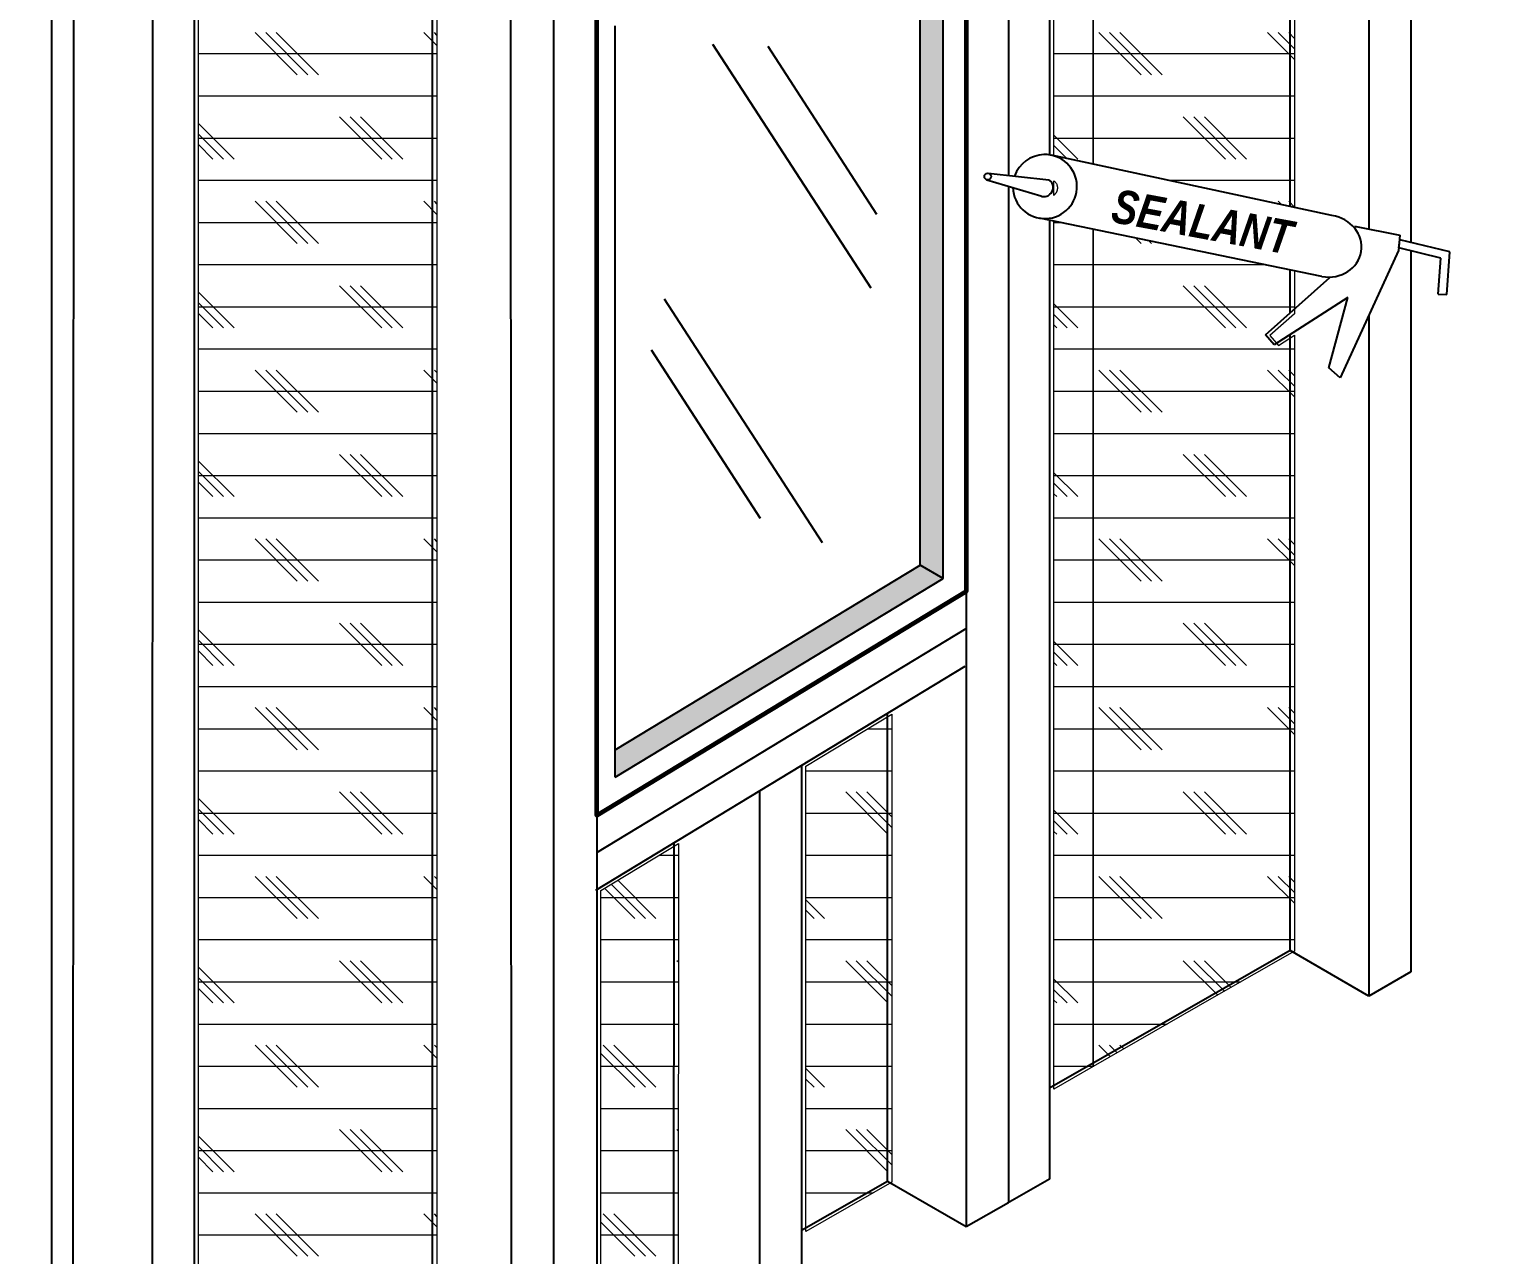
# Model space of a CAD drawing. Header units: inches. Extents: x -24 to 76, y -57 to 19.
# Drawn here: x 43.544 to 47.86, y 7.841 to 11.473 of the extents above; entities that cross this region are included whole.
import ezdxf

# ---------------------------------------------------------------- set-up
doc = ezdxf.new("R2010")
doc.units = ezdxf.units.IN
doc.header["$MEASUREMENT"] = 0
for name, color, linetype, lineweight in [('.ATI-HATCH', 7, 'Continuous', 0), ('G-ANNO-TTLB', 7, 'Continuous', 0), ('T', 7, 'Continuous', 0), ('TYVEK', 7, 'Continuous', 0), ('X-REF - TRACED', 7, 'Continuous', 0)]:
    doc.layers.add(name, color=color, linetype=linetype, lineweight=lineweight)

# ---------------------------------------------------------------- blocks, each defined once
blk = doc.blocks.new('Block_501')
at = {"layer": '.ATI-HATCH'}
for points, knots in [([(46.6969, 11.0733), (46.6969, 11.0733), (47.293, 10.9454), (47.293, 10.9454), (47.293, 10.9454), (47.2954, 14.5273), (47.2954, 14.5273), (47.2954, 14.5273), (46.699, 14.1852), (46.699, 14.1852), (46.699, 14.1852), (46.6969, 11.0733), (46.6969, 11.0733)], [0, 0, 0, 0, 1, 1, 1, 2, 2, 2, 3, 3, 3, 4, 4, 4, 4]), ([(44.7522, 13.0687), (44.7522, 13.0687), (43.8148, 12.5311), (43.8148, 12.5311), (43.8148, 12.5311), (44.0481, 12.3961), (44.0481, 12.3961), (44.0481, 12.3961), (44.0455, 12.3946), (44.0455, 12.3946), (44.0455, 12.3946), (44.0455, 6.8787), (44.0455, 6.8787), (44.0455, 6.8787), (44.642, 7.2208), (44.642, 7.2208), (44.642, 7.2208), (44.7522, 7.284), (44.7522, 7.284), (44.7522, 7.284), (44.7522, 13.0687), (44.7522, 13.0687)], [0, 0, 0, 0, 1, 1, 1, 2, 2, 2, 3, 3, 3, 4, 4, 4, 5, 5, 5, 6, 6, 6, 7, 7, 7, 7]), ([(47.2929, 10.5661), (47.2929, 10.5661), (47.2457, 10.5358), (47.2457, 10.5358), (47.2457, 10.5358), (47.2203, 10.565), (47.2203, 10.565), (47.2203, 10.565), (47.2929, 10.6294), (47.2929, 10.6294), (47.2929, 10.6294), (47.2929, 10.7572), (47.2929, 10.7572), (47.2929, 10.7572), (46.6967, 10.8804), (46.6967, 10.8804), (46.6967, 10.8804), (46.6964, 10.3873), (46.6964, 10.3873), (46.6964, 10.3873), (46.6964, 8.399), (46.6964, 8.399), (46.6964, 8.399), (47.0547, 8.6045), (47.0547, 8.6045), (47.0547, 8.6045), (47.2929, 8.7411), (47.2929, 8.7411), (47.2929, 8.7411), (47.2929, 10.5661), (47.2929, 10.5661)], [0, 0, 0, 0, 1, 1, 1, 2, 2, 2, 3, 3, 3, 4, 4, 4, 5, 5, 5, 6, 6, 6, 7, 7, 7, 8, 8, 8, 9, 9, 9, 10, 10, 10, 10]), ([(45.8455, 9.289), (45.8455, 9.289), (45.8455, 7.911), (45.8455, 7.911), (45.8455, 7.911), (46.0999, 8.0569), (46.0999, 8.0569), (46.0999, 8.0569), (46.0999, 9.4432), (46.0999, 9.4432), (46.0999, 9.4432), (45.8455, 9.289), (45.8455, 9.289)], [0, 0, 0, 0, 1, 1, 1, 2, 2, 2, 3, 3, 3, 4, 4, 4, 4]), ([(45.4671, 7.694), (45.4671, 7.694), (45.4677, 9.06), (45.4677, 9.06), (45.4677, 9.06), (45.2384, 8.9211), (45.2384, 8.9211), (45.2384, 8.9211), (45.2384, 7.5628), (45.2384, 7.5628), (45.2384, 7.5628), (45.4671, 7.694), (45.4671, 7.694)], [0, 0, 0, 0, 1, 1, 1, 2, 2, 2, 3, 3, 3, 4, 4, 4, 4])]:
    blk.add_open_spline(points, degree=3, knots=knots, dxfattribs=at)
at = {"layer": '.ATI-HATCH', "color": 243, "lineweight": 0, "true_color": 0xcc667f}
for points in [[(44.3386, 11.3377), (44.3386, 11.3377), (44.2136, 11.4627), (44.2136, 11.4627)], [(44.3699, 11.3377), (44.3699, 11.3377), (44.2449, 11.4627), (44.2449, 11.4627)], [(44.4011, 11.3377), (44.4011, 11.3377), (44.2761, 11.4627), (44.2761, 11.4627)], [(44.7522, 11.4241), (44.7522, 11.4241), (44.7136, 11.4627), (44.7136, 11.4627)], [(44.7522, 11.4553), (44.7522, 11.4553), (44.7449, 11.4627), (44.7449, 11.4627)], [(46.8386, 11.3377), (46.8386, 11.3377), (46.7136, 11.4627), (46.7136, 11.4627)], [(46.8699, 11.3377), (46.8699, 11.3377), (46.7449, 11.4627), (46.7449, 11.4627)], [(46.9011, 11.3377), (46.9011, 11.3377), (46.7761, 11.4627), (46.7761, 11.4627)], [(47.2933, 11.383), (47.2933, 11.383), (47.2136, 11.4627), (47.2136, 11.4627)], [(47.2933, 11.4142), (47.2933, 11.4142), (47.2449, 11.4627), (47.2449, 11.4627)], [(47.2933, 11.4455), (47.2933, 11.4455), (47.2761, 11.4627), (47.2761, 11.4627)], [(44.0455, 11.4002), (44.0455, 11.4002), (44.7522, 11.4002), (44.7522, 11.4002)], [(46.6971, 11.4002), (46.6971, 11.4002), (47.2933, 11.4002), (47.2933, 11.4002)], [(44.0455, 11.2752), (44.0455, 11.2752), (44.7522, 11.2752), (44.7522, 11.2752)], [(46.697, 11.2752), (46.697, 11.2752), (47.2932, 11.2752), (47.2932, 11.2752)], [(44.1511, 11.0877), (44.1511, 11.0877), (44.0455, 11.1933), (44.0455, 11.1933)], [(44.5886, 11.0877), (44.5886, 11.0877), (44.4636, 11.2127), (44.4636, 11.2127)], [(44.6199, 11.0877), (44.6199, 11.0877), (44.4949, 11.2127), (44.4949, 11.2127)], [(44.6511, 11.0877), (44.6511, 11.0877), (44.5261, 11.2127), (44.5261, 11.2127)], [(47.0886, 11.0877), (47.0886, 11.0877), (46.9636, 11.2127), (46.9636, 11.2127)], [(47.1199, 11.0877), (47.1199, 11.0877), (46.9949, 11.2127), (46.9949, 11.2127)], [(47.1511, 11.0877), (47.1511, 11.0877), (47.0261, 11.2127), (47.0261, 11.2127)], [(44.1199, 11.0877), (44.1199, 11.0877), (44.0455, 11.1621), (44.0455, 11.1621)], [(44.0455, 11.1502), (44.0455, 11.1502), (44.7522, 11.1502), (44.7522, 11.1502)], [(46.6969, 11.1502), (46.6969, 11.1502), (47.2931, 11.1502), (47.2931, 11.1502)], [(44.0886, 11.0877), (44.0886, 11.0877), (44.0455, 11.1308), (44.0455, 11.1308)], [(44.0455, 11.0252), (44.0455, 11.0252), (44.7522, 11.0252), (44.7522, 11.0252)], [(46.9212, 11.0252), (46.9212, 11.0252), (47.2931, 11.0252), (47.2931, 11.0252)], [(44.3386, 10.8377), (44.3386, 10.8377), (44.2136, 10.9627), (44.2136, 10.9627)], [(44.3699, 10.8377), (44.3699, 10.8377), (44.2449, 10.9627), (44.2449, 10.9627)], [(44.4011, 10.8377), (44.4011, 10.8377), (44.2761, 10.9627), (44.2761, 10.9627)], [(44.7522, 10.9241), (44.7522, 10.9241), (44.7136, 10.9627), (44.7136, 10.9627)], [(44.7522, 10.9553), (44.7522, 10.9553), (44.7449, 10.9627), (44.7449, 10.9627)], [(47.2139, 10.9624), (47.2139, 10.9624), (47.2136, 10.9627), (47.2136, 10.9627)], [(47.2537, 10.9539), (47.2537, 10.9539), (47.2449, 10.9627), (47.2449, 10.9627)], [(47.293, 10.9458), (47.293, 10.9458), (47.2761, 10.9627), (47.2761, 10.9627)], [(44.0455, 10.9002), (44.0455, 10.9002), (44.7522, 10.9002), (44.7522, 10.9002)], [(46.8386, 10.8377), (46.8386, 10.8377), (46.8217, 10.8546), (46.8217, 10.8546)], [(46.8699, 10.8377), (46.8699, 10.8377), (46.8611, 10.8465), (46.8611, 10.8465)], [(46.9011, 10.8377), (46.9011, 10.8377), (46.9005, 10.8383), (46.9005, 10.8383)], [(44.0455, 10.7752), (44.0455, 10.7752), (44.7522, 10.7752), (44.7522, 10.7752)], [(46.6967, 10.7752), (46.6967, 10.7752), (47.2058, 10.7752), (47.2058, 10.7752)], [(44.5886, 10.5877), (44.5886, 10.5877), (44.4636, 10.7127), (44.4636, 10.7127)], [(44.6199, 10.5877), (44.6199, 10.5877), (44.4949, 10.7127), (44.4949, 10.7127)], [(44.6511, 10.5877), (44.6511, 10.5877), (44.5261, 10.7127), (44.5261, 10.7127)], [(47.0886, 10.5877), (47.0886, 10.5877), (46.9636, 10.7127), (46.9636, 10.7127)], [(47.1199, 10.5877), (47.1199, 10.5877), (46.9949, 10.7127), (46.9949, 10.7127)], [(47.1511, 10.5877), (47.1511, 10.5877), (47.0261, 10.7127), (47.0261, 10.7127)], [(44.1511, 10.5877), (44.1511, 10.5877), (44.0455, 10.6933), (44.0455, 10.6933)], [(44.1199, 10.5877), (44.1199, 10.5877), (44.0455, 10.6621), (44.0455, 10.6621)], [(44.0455, 10.6502), (44.0455, 10.6502), (44.7522, 10.6502), (44.7522, 10.6502)], [(44.0886, 10.5877), (44.0886, 10.5877), (44.0455, 10.6308), (44.0455, 10.6308)], [(46.6966, 10.6502), (46.6966, 10.6502), (47.2929, 10.6502), (47.2929, 10.6502)], [(44.0455, 10.5252), (44.0455, 10.5252), (44.7522, 10.5252), (44.7522, 10.5252)], [(46.6965, 10.5252), (46.6965, 10.5252), (47.2929, 10.5252), (47.2929, 10.5252)], [(44.3386, 10.3377), (44.3386, 10.3377), (44.2136, 10.4627), (44.2136, 10.4627)], [(44.3699, 10.3377), (44.3699, 10.3377), (44.2449, 10.4627), (44.2449, 10.4627)], [(44.4011, 10.3377), (44.4011, 10.3377), (44.2761, 10.4627), (44.2761, 10.4627)], [(44.7522, 10.4241), (44.7522, 10.4241), (44.7136, 10.4627), (44.7136, 10.4627)], [(44.7522, 10.4553), (44.7522, 10.4553), (44.7449, 10.4627), (44.7449, 10.4627)], [(46.8386, 10.3377), (46.8386, 10.3377), (46.7136, 10.4627), (46.7136, 10.4627)], [(46.8699, 10.3377), (46.8699, 10.3377), (46.7449, 10.4627), (46.7449, 10.4627)], [(46.9011, 10.3377), (46.9011, 10.3377), (46.7761, 10.4627), (46.7761, 10.4627)], [(47.2929, 10.3835), (47.2929, 10.3835), (47.2136, 10.4627), (47.2136, 10.4627)], [(47.2929, 10.4147), (47.2929, 10.4147), (47.2449, 10.4627), (47.2449, 10.4627)], [(47.2929, 10.446), (47.2929, 10.446), (47.2761, 10.4627), (47.2761, 10.4627)], [(44.0455, 10.4002), (44.0455, 10.4002), (44.7522, 10.4002), (44.7522, 10.4002)], [(46.6964, 10.4002), (46.6964, 10.4002), (47.2929, 10.4002), (47.2929, 10.4002)], [(44.0455, 10.2752), (44.0455, 10.2752), (44.7522, 10.2752), (44.7522, 10.2752)], [(46.6964, 10.2752), (46.6964, 10.2752), (47.2929, 10.2752), (47.2929, 10.2752)], [(44.1511, 10.0877), (44.1511, 10.0877), (44.0455, 10.1933), (44.0455, 10.1933)], [(44.5886, 10.0877), (44.5886, 10.0877), (44.4636, 10.2127), (44.4636, 10.2127)], [(44.6199, 10.0877), (44.6199, 10.0877), (44.4949, 10.2127), (44.4949, 10.2127)], [(44.6511, 10.0877), (44.6511, 10.0877), (44.5261, 10.2127), (44.5261, 10.2127)], [(47.0886, 10.0877), (47.0886, 10.0877), (46.9636, 10.2127), (46.9636, 10.2127)], [(47.1199, 10.0877), (47.1199, 10.0877), (46.9949, 10.2127), (46.9949, 10.2127)], [(47.1511, 10.0877), (47.1511, 10.0877), (47.0261, 10.2127), (47.0261, 10.2127)], [(44.1199, 10.0877), (44.1199, 10.0877), (44.0455, 10.1621), (44.0455, 10.1621)], [(44.0455, 10.1502), (44.0455, 10.1502), (44.7522, 10.1502), (44.7522, 10.1502)], [(46.6964, 10.1502), (46.6964, 10.1502), (47.2929, 10.1502), (47.2929, 10.1502)], [(44.0886, 10.0877), (44.0886, 10.0877), (44.0455, 10.1308), (44.0455, 10.1308)], [(44.0455, 10.0252), (44.0455, 10.0252), (44.7522, 10.0252), (44.7522, 10.0252)], [(46.6964, 10.0252), (46.6964, 10.0252), (47.2929, 10.0252), (47.2929, 10.0252)], [(44.3386, 9.8377), (44.3386, 9.8377), (44.2136, 9.9627), (44.2136, 9.9627)], [(44.3699, 9.8377), (44.3699, 9.8377), (44.2449, 9.9627), (44.2449, 9.9627)], [(44.4011, 9.8377), (44.4011, 9.8377), (44.2761, 9.9627), (44.2761, 9.9627)], [(44.7522, 9.9241), (44.7522, 9.9241), (44.7136, 9.9627), (44.7136, 9.9627)], [(44.7522, 9.9553), (44.7522, 9.9553), (44.7449, 9.9627), (44.7449, 9.9627)], [(46.8386, 9.8377), (46.8386, 9.8377), (46.7136, 9.9627), (46.7136, 9.9627)], [(46.8699, 9.8377), (46.8699, 9.8377), (46.7449, 9.9627), (46.7449, 9.9627)], [(46.9011, 9.8377), (46.9011, 9.8377), (46.7761, 9.9627), (46.7761, 9.9627)], [(47.2929, 9.8835), (47.2929, 9.8835), (47.2136, 9.9627), (47.2136, 9.9627)], [(47.2929, 9.9147), (47.2929, 9.9147), (47.2449, 9.9627), (47.2449, 9.9627)], [(47.2929, 9.946), (47.2929, 9.946), (47.2761, 9.9627), (47.2761, 9.9627)], [(44.0455, 9.9002), (44.0455, 9.9002), (44.7522, 9.9002), (44.7522, 9.9002)], [(46.6964, 9.9002), (46.6964, 9.9002), (47.2929, 9.9002), (47.2929, 9.9002)], [(44.0455, 9.7752), (44.0455, 9.7752), (44.7522, 9.7752), (44.7522, 9.7752)], [(46.6964, 9.7752), (46.6964, 9.7752), (47.2929, 9.7752), (47.2929, 9.7752)], [(44.5886, 9.5877), (44.5886, 9.5877), (44.4636, 9.7127), (44.4636, 9.7127)], [(44.6199, 9.5877), (44.6199, 9.5877), (44.4949, 9.7127), (44.4949, 9.7127)], [(44.6511, 9.5877), (44.6511, 9.5877), (44.5261, 9.7127), (44.5261, 9.7127)], [(47.0886, 9.5877), (47.0886, 9.5877), (46.9636, 9.7127), (46.9636, 9.7127)], [(47.1199, 9.5877), (47.1199, 9.5877), (46.9949, 9.7127), (46.9949, 9.7127)], [(47.1511, 9.5877), (47.1511, 9.5877), (47.0261, 9.7127), (47.0261, 9.7127)], [(44.1511, 9.5877), (44.1511, 9.5877), (44.0455, 9.6933), (44.0455, 9.6933)], [(44.1199, 9.5877), (44.1199, 9.5877), (44.0455, 9.6621), (44.0455, 9.6621)], [(44.0455, 9.6502), (44.0455, 9.6502), (44.7522, 9.6502), (44.7522, 9.6502)], [(44.0886, 9.5877), (44.0886, 9.5877), (44.0455, 9.6308), (44.0455, 9.6308)], [(46.6964, 9.6502), (46.6964, 9.6502), (47.2929, 9.6502), (47.2929, 9.6502)], [(44.0455, 9.5252), (44.0455, 9.5252), (44.7522, 9.5252), (44.7522, 9.5252)], [(46.6964, 9.5252), (46.6964, 9.5252), (47.2929, 9.5252), (47.2929, 9.5252)], [(44.3386, 9.3377), (44.3386, 9.3377), (44.2136, 9.4627), (44.2136, 9.4627)], [(44.3699, 9.3377), (44.3699, 9.3377), (44.2449, 9.4627), (44.2449, 9.4627)], [(44.4011, 9.3377), (44.4011, 9.3377), (44.2761, 9.4627), (44.2761, 9.4627)], [(44.7522, 9.4241), (44.7522, 9.4241), (44.7136, 9.4627), (44.7136, 9.4627)], [(44.7522, 9.4553), (44.7522, 9.4553), (44.7449, 9.4627), (44.7449, 9.4627)], [(46.8386, 9.3377), (46.8386, 9.3377), (46.7136, 9.4627), (46.7136, 9.4627)], [(46.8699, 9.3377), (46.8699, 9.3377), (46.7449, 9.4627), (46.7449, 9.4627)], [(46.9011, 9.3377), (46.9011, 9.3377), (46.7761, 9.4627), (46.7761, 9.4627)], [(47.2929, 9.3835), (47.2929, 9.3835), (47.2136, 9.4627), (47.2136, 9.4627)], [(47.2929, 9.4147), (47.2929, 9.4147), (47.2449, 9.4627), (47.2449, 9.4627)], [(47.2929, 9.446), (47.2929, 9.446), (47.2761, 9.4627), (47.2761, 9.4627)], [(44.0455, 9.4002), (44.0455, 9.4002), (44.7522, 9.4002), (44.7522, 9.4002)], [(46.029, 9.4002), (46.029, 9.4002), (46.0999, 9.4002), (46.0999, 9.4002)], [(46.6964, 9.4002), (46.6964, 9.4002), (47.2929, 9.4002), (47.2929, 9.4002)], [(44.0455, 9.2752), (44.0455, 9.2752), (44.7522, 9.2752), (44.7522, 9.2752)], [(45.8455, 9.2752), (45.8455, 9.2752), (46.0999, 9.2752), (46.0999, 9.2752)], [(46.6964, 9.2752), (46.6964, 9.2752), (47.2929, 9.2752), (47.2929, 9.2752)], [(44.5886, 9.0877), (44.5886, 9.0877), (44.4636, 9.2127), (44.4636, 9.2127)], [(44.6199, 9.0877), (44.6199, 9.0877), (44.4949, 9.2127), (44.4949, 9.2127)], [(44.6511, 9.0877), (44.6511, 9.0877), (44.5261, 9.2127), (44.5261, 9.2127)], [(46.0886, 9.0877), (46.0886, 9.0877), (45.9636, 9.2127), (45.9636, 9.2127)], [(46.0999, 9.1076), (46.0999, 9.1076), (45.9949, 9.2127), (45.9949, 9.2127)], [(46.0999, 9.1389), (46.0999, 9.1389), (46.0261, 9.2127), (46.0261, 9.2127)], [(47.0886, 9.0877), (47.0886, 9.0877), (46.9636, 9.2127), (46.9636, 9.2127)], [(47.1199, 9.0877), (47.1199, 9.0877), (46.9949, 9.2127), (46.9949, 9.2127)], [(47.1511, 9.0877), (47.1511, 9.0877), (47.0261, 9.2127), (47.0261, 9.2127)], [(44.1511, 9.0877), (44.1511, 9.0877), (44.0455, 9.1933), (44.0455, 9.1933)], [(44.1199, 9.0877), (44.1199, 9.0877), (44.0455, 9.1621), (44.0455, 9.1621)], [(44.0455, 9.1502), (44.0455, 9.1502), (44.7522, 9.1502), (44.7522, 9.1502)], [(44.0886, 9.0877), (44.0886, 9.0877), (44.0455, 9.1308), (44.0455, 9.1308)], [(45.8455, 9.1502), (45.8455, 9.1502), (46.0999, 9.1502), (46.0999, 9.1502)], [(46.6964, 9.1502), (46.6964, 9.1502), (47.2929, 9.1502), (47.2929, 9.1502)], [(44.0455, 9.0252), (44.0455, 9.0252), (44.7522, 9.0252), (44.7522, 9.0252)], [(45.4102, 9.0252), (45.4102, 9.0252), (45.4677, 9.0252), (45.4677, 9.0252)], [(45.8455, 9.0252), (45.8455, 9.0252), (46.0999, 9.0252), (46.0999, 9.0252)], [(46.6964, 9.0252), (46.6964, 9.0252), (47.2929, 9.0252), (47.2929, 9.0252)], [(44.3386, 8.8377), (44.3386, 8.8377), (44.2136, 8.9627), (44.2136, 8.9627)], [(44.3699, 8.8377), (44.3699, 8.8377), (44.2449, 8.9627), (44.2449, 8.9627)], [(44.4011, 8.8377), (44.4011, 8.8377), (44.2761, 8.9627), (44.2761, 8.9627)], [(44.7522, 8.9241), (44.7522, 8.9241), (44.7136, 8.9627), (44.7136, 8.9627)], [(44.7522, 8.9553), (44.7522, 8.9553), (44.7449, 8.9627), (44.7449, 8.9627)], [(45.3699, 8.8377), (45.3699, 8.8377), (45.2684, 8.9392), (45.2684, 8.9392)], [(45.4011, 8.8377), (45.4011, 8.8377), (45.2878, 8.951), (45.2878, 8.951)], [(46.8386, 8.8377), (46.8386, 8.8377), (46.7136, 8.9627), (46.7136, 8.9627)], [(46.8699, 8.8377), (46.8699, 8.8377), (46.7449, 8.9627), (46.7449, 8.9627)], [(46.9011, 8.8377), (46.9011, 8.8377), (46.7761, 8.9627), (46.7761, 8.9627)], [(47.2929, 8.8835), (47.2929, 8.8835), (47.2136, 8.9627), (47.2136, 8.9627)], [(47.2929, 8.9147), (47.2929, 8.9147), (47.2449, 8.9627), (47.2449, 8.9627)], [(47.2929, 8.946), (47.2929, 8.946), (47.2761, 8.9627), (47.2761, 8.9627)], [(44.0455, 8.9002), (44.0455, 8.9002), (44.7522, 8.9002), (44.7522, 8.9002)], [(45.2384, 8.9002), (45.2384, 8.9002), (45.4677, 8.9002), (45.4677, 8.9002)], [(45.3386, 8.8377), (45.3386, 8.8377), (45.2489, 8.9274), (45.2489, 8.9274)], [(45.8455, 8.9002), (45.8455, 8.9002), (46.0999, 8.9002), (46.0999, 8.9002)], [(45.9011, 8.8377), (45.9011, 8.8377), (45.8455, 8.8933), (45.8455, 8.8933)], [(46.6964, 8.9002), (46.6964, 8.9002), (47.2929, 8.9002), (47.2929, 8.9002)], [(45.8699, 8.8377), (45.8699, 8.8377), (45.8455, 8.8621), (45.8455, 8.8621)], [(44.0455, 8.7752), (44.0455, 8.7752), (44.7522, 8.7752), (44.7522, 8.7752)], [(45.2384, 8.7752), (45.2384, 8.7752), (45.4676, 8.7752), (45.4676, 8.7752)], [(45.8455, 8.7752), (45.8455, 8.7752), (46.0999, 8.7752), (46.0999, 8.7752)], [(46.6964, 8.7752), (46.6964, 8.7752), (47.2929, 8.7752), (47.2929, 8.7752)], [(44.1511, 8.5877), (44.1511, 8.5877), (44.0455, 8.6933), (44.0455, 8.6933)], [(44.5886, 8.5877), (44.5886, 8.5877), (44.4636, 8.7127), (44.4636, 8.7127)], [(44.6199, 8.5877), (44.6199, 8.5877), (44.4949, 8.7127), (44.4949, 8.7127)], [(44.6511, 8.5877), (44.6511, 8.5877), (44.5261, 8.7127), (44.5261, 8.7127)], [(45.4676, 8.7088), (45.4676, 8.7088), (45.4636, 8.7127), (45.4636, 8.7127)], [(46.0886, 8.5877), (46.0886, 8.5877), (45.9636, 8.7127), (45.9636, 8.7127)], [(46.0999, 8.6076), (46.0999, 8.6076), (45.9949, 8.7127), (45.9949, 8.7127)], [(46.0999, 8.6389), (46.0999, 8.6389), (46.0261, 8.7127), (46.0261, 8.7127)], [(47.0656, 8.6107), (47.0656, 8.6107), (46.9636, 8.7127), (46.9636, 8.7127)], [(47.0855, 8.6221), (47.0855, 8.6221), (46.9949, 8.7127), (46.9949, 8.7127)], [(47.1053, 8.6335), (47.1053, 8.6335), (47.0261, 8.7127), (47.0261, 8.7127)], [(44.1199, 8.5877), (44.1199, 8.5877), (44.0455, 8.6621), (44.0455, 8.6621)], [(44.0455, 8.6502), (44.0455, 8.6502), (44.7522, 8.6502), (44.7522, 8.6502)], [(45.2384, 8.6502), (45.2384, 8.6502), (45.4675, 8.6502), (45.4675, 8.6502)], [(45.8455, 8.6502), (45.8455, 8.6502), (46.0999, 8.6502), (46.0999, 8.6502)], [(46.6964, 8.6502), (46.6964, 8.6502), (47.1344, 8.6502), (47.1344, 8.6502)], [(44.0886, 8.5877), (44.0886, 8.5877), (44.0455, 8.6308), (44.0455, 8.6308)], [(44.0455, 8.5252), (44.0455, 8.5252), (44.7522, 8.5252), (44.7522, 8.5252)], [(45.2384, 8.5252), (45.2384, 8.5252), (45.4675, 8.5252), (45.4675, 8.5252)], [(45.8455, 8.5252), (45.8455, 8.5252), (46.0999, 8.5252), (46.0999, 8.5252)], [(46.6964, 8.5252), (46.6964, 8.5252), (46.9164, 8.5252), (46.9164, 8.5252)], [(44.3386, 8.3377), (44.3386, 8.3377), (44.2136, 8.4627), (44.2136, 8.4627)], [(44.3699, 8.3377), (44.3699, 8.3377), (44.2449, 8.4627), (44.2449, 8.4627)], [(44.4011, 8.3377), (44.4011, 8.3377), (44.2761, 8.4627), (44.2761, 8.4627)], [(44.7522, 8.4241), (44.7522, 8.4241), (44.7136, 8.4627), (44.7136, 8.4627)], [(44.7522, 8.4553), (44.7522, 8.4553), (44.7449, 8.4627), (44.7449, 8.4627)], [(45.3699, 8.3377), (45.3699, 8.3377), (45.2449, 8.4627), (45.2449, 8.4627)], [(45.4011, 8.3377), (45.4011, 8.3377), (45.2761, 8.4627), (45.2761, 8.4627)], [(46.7478, 8.4285), (46.7478, 8.4285), (46.7136, 8.4627), (46.7136, 8.4627)], [(46.7677, 8.4399), (46.7677, 8.4399), (46.7449, 8.4627), (46.7449, 8.4627)], [(46.7876, 8.4513), (46.7876, 8.4513), (46.7761, 8.4627), (46.7761, 8.4627)], [(45.3386, 8.3377), (45.3386, 8.3377), (45.2384, 8.4379), (45.2384, 8.4379)], [(44.0455, 8.4002), (44.0455, 8.4002), (44.7522, 8.4002), (44.7522, 8.4002)], [(45.2384, 8.4002), (45.2384, 8.4002), (45.4674, 8.4002), (45.4674, 8.4002)], [(45.8455, 8.4002), (45.8455, 8.4002), (46.0999, 8.4002), (46.0999, 8.4002)], [(45.9011, 8.3377), (45.9011, 8.3377), (45.8455, 8.3933), (45.8455, 8.3933)], [(46.6964, 8.4002), (46.6964, 8.4002), (46.6985, 8.4002), (46.6985, 8.4002)], [(45.8699, 8.3377), (45.8699, 8.3377), (45.8455, 8.3621), (45.8455, 8.3621)], [(44.0455, 8.2752), (44.0455, 8.2752), (44.7522, 8.2752), (44.7522, 8.2752)], [(45.2384, 8.2752), (45.2384, 8.2752), (45.4674, 8.2752), (45.4674, 8.2752)], [(45.8455, 8.2752), (45.8455, 8.2752), (46.0999, 8.2752), (46.0999, 8.2752)], [(44.5886, 8.0877), (44.5886, 8.0877), (44.4636, 8.2127), (44.4636, 8.2127)], [(44.6199, 8.0877), (44.6199, 8.0877), (44.4949, 8.2127), (44.4949, 8.2127)], [(44.6511, 8.0877), (44.6511, 8.0877), (44.5261, 8.2127), (44.5261, 8.2127)], [(45.4673, 8.209), (45.4673, 8.209), (45.4636, 8.2127), (45.4636, 8.2127)], [(46.0886, 8.0877), (46.0886, 8.0877), (45.9636, 8.2127), (45.9636, 8.2127)], [(46.0999, 8.1076), (46.0999, 8.1076), (45.9949, 8.2127), (45.9949, 8.2127)], [(46.0999, 8.1389), (46.0999, 8.1389), (46.0261, 8.2127), (46.0261, 8.2127)], [(44.1511, 8.0877), (44.1511, 8.0877), (44.0455, 8.1933), (44.0455, 8.1933)], [(44.1199, 8.0877), (44.1199, 8.0877), (44.0455, 8.1621), (44.0455, 8.1621)], [(44.0455, 8.1502), (44.0455, 8.1502), (44.7522, 8.1502), (44.7522, 8.1502)], [(44.0886, 8.0877), (44.0886, 8.0877), (44.0455, 8.1308), (44.0455, 8.1308)], [(45.2384, 8.1502), (45.2384, 8.1502), (45.4673, 8.1502), (45.4673, 8.1502)], [(45.8455, 8.1502), (45.8455, 8.1502), (46.0999, 8.1502), (46.0999, 8.1502)], [(44.0455, 8.0252), (44.0455, 8.0252), (44.7522, 8.0252), (44.7522, 8.0252)], [(45.2384, 8.0252), (45.2384, 8.0252), (45.4673, 8.0252), (45.4673, 8.0252)], [(45.8455, 8.0252), (45.8455, 8.0252), (46.0446, 8.0252), (46.0446, 8.0252)], [(44.3386, 7.8377), (44.3386, 7.8377), (44.2136, 7.9627), (44.2136, 7.9627)], [(44.3699, 7.8377), (44.3699, 7.8377), (44.2449, 7.9627), (44.2449, 7.9627)], [(44.4011, 7.8377), (44.4011, 7.8377), (44.2761, 7.9627), (44.2761, 7.9627)], [(44.7522, 7.9241), (44.7522, 7.9241), (44.7136, 7.9627), (44.7136, 7.9627)], [(44.7522, 7.9553), (44.7522, 7.9553), (44.7449, 7.9627), (44.7449, 7.9627)], [(45.3699, 7.8377), (45.3699, 7.8377), (45.2449, 7.9627), (45.2449, 7.9627)], [(45.4011, 7.8377), (45.4011, 7.8377), (45.2761, 7.9627), (45.2761, 7.9627)], [(44.0455, 7.9002), (44.0455, 7.9002), (44.7522, 7.9002), (44.7522, 7.9002)], [(45.3386, 7.8377), (45.3386, 7.8377), (45.2384, 7.9379), (45.2384, 7.9379)], [(45.2384, 7.9002), (45.2384, 7.9002), (45.4672, 7.9002), (45.4672, 7.9002)]]:
    blk.add_open_spline(points, degree=3, dxfattribs=at)
blk = doc.blocks.new('Block_502')
at = {"layer": '.ATI-HATCH'}
for points, knots in [([(46.5864, 11.097), (46.5864, 11.097), (46.6969, 11.0733), (46.6969, 11.0733), (46.6969, 11.0733), (46.699, 14.1852), (46.699, 14.1852), (46.699, 14.1852), (46.35, 13.9851), (46.35, 13.9851), (46.35, 13.9851), (46.5804, 13.8488), (46.5804, 13.8488), (46.5804, 13.8488), (46.5806, 13.849), (46.5806, 13.849), (46.5806, 13.849), (46.5799, 11.0982), (46.5799, 11.0982), (46.5821, 11.0978), (46.5843, 11.0975), (46.5864, 11.097)], [0, 0, 0, 0, 1, 1, 1, 2, 2, 2, 3, 3, 3, 4, 4, 4, 5, 5, 5, 6, 6, 6, 7, 7, 7, 7]), ([(46.58, 10.9803), (46.58, 10.9803), (46.5814, 10.9815), (46.5814, 10.9815), (46.5814, 10.9815), (46.5822, 10.9823), (46.5822, 10.9823), (46.5822, 10.9823), (46.5829, 10.983), (46.5829, 10.983), (46.5829, 10.983), (46.5836, 10.9838), (46.5836, 10.9838), (46.5836, 10.9838), (46.5843, 10.9847), (46.5843, 10.9847), (46.5843, 10.9847), (46.585, 10.9855), (46.585, 10.9855), (46.585, 10.9855), (46.5856, 10.9864), (46.5856, 10.9864), (46.5856, 10.9864), (46.5862, 10.9873), (46.5862, 10.9873), (46.5862, 10.9873), (46.5868, 10.9883), (46.5868, 10.9883), (46.5868, 10.9883), (46.5873, 10.9892), (46.5873, 10.9892), (46.5873, 10.9892), (46.5878, 10.9902), (46.5878, 10.9902), (46.5878, 10.9902), (46.5883, 10.9912), (46.5883, 10.9912), (46.5883, 10.9912), (46.5887, 10.9922), (46.5887, 10.9922), (46.5887, 10.9922), (46.5891, 10.9932), (46.5891, 10.9932), (46.5891, 10.9932), (46.5894, 10.9942), (46.5894, 10.9942), (46.5894, 10.9942), (46.5897, 10.9952), (46.5897, 10.9952), (46.5897, 10.9952), (46.59, 10.9963), (46.59, 10.9963), (46.59, 10.9963), (46.5902, 10.9973), (46.5902, 10.9973), (46.5902, 10.9973), (46.5904, 10.9984), (46.5904, 10.9984), (46.5904, 10.9984), (46.5906, 10.9995), (46.5906, 10.9995), (46.5906, 10.9995), (46.5907, 11.0005), (46.5907, 11.0005), (46.5907, 11.0005), (46.5908, 11.0016), (46.5908, 11.0016), (46.5908, 11.0016), (46.5908, 11.0027), (46.5908, 11.0027), (46.5908, 11.0027), (46.5908, 11.0037), (46.5908, 11.0037), (46.5908, 11.0037), (46.5907, 11.0048), (46.5907, 11.0048), (46.5907, 11.0048), (46.5906, 11.0058), (46.5906, 11.0058), (46.5906, 11.0058), (46.5905, 11.0069), (46.5905, 11.0069), (46.5905, 11.0069), (46.5903, 11.0079), (46.5903, 11.0079), (46.5903, 11.0079), (46.5901, 11.0089), (46.5901, 11.0089), (46.5901, 11.0089), (46.5898, 11.0099), (46.5898, 11.0099), (46.5898, 11.0099), (46.5895, 11.0109), (46.5895, 11.0109), (46.5895, 11.0109), (46.5892, 11.0119), (46.5892, 11.0119), (46.5892, 11.0119), (46.5887, 11.0133), (46.5887, 11.0133), (46.5887, 11.0133), (46.5878, 11.0152), (46.5878, 11.0152), (46.5878, 11.0152), (46.5867, 11.0169), (46.5867, 11.0169), (46.5867, 11.0169), (46.5855, 11.0185), (46.5855, 11.0185), (46.5855, 11.0185), (46.5842, 11.02), (46.5842, 11.02), (46.5842, 11.02), (46.5828, 11.0214), (46.5828, 11.0214), (46.5828, 11.0214), (46.5813, 11.0226), (46.5813, 11.0226), (46.5813, 11.0226), (46.58, 11.0235), (46.58, 11.0235), (46.58, 11.0235), (46.58, 10.9803), (46.58, 10.9803)], [0, 0, 0, 0, 1, 1, 1, 2, 2, 2, 3, 3, 3, 4, 4, 4, 5, 5, 5, 6, 6, 6, 7, 7, 7, 8, 8, 8, 9, 9, 9, 10, 10, 10, 11, 11, 11, 12, 12, 12, 13, 13, 13, 14, 14, 14, 15, 15, 15, 16, 16, 16, 17, 17, 17, 18, 18, 18, 19, 19, 19, 20, 20, 20, 21, 21, 21, 22, 22, 22, 23, 23, 23, 24, 24, 24, 25, 25, 25, 26, 26, 26, 27, 27, 27, 28, 28, 28, 29, 29, 29, 30, 30, 30, 31, 31, 31, 32, 32, 32, 33, 33, 33, 34, 34, 34, 35, 35, 35, 36, 36, 36, 37, 37, 37, 38, 38, 38, 39, 39, 39, 40, 40, 40, 41, 41, 41, 41]), ([(46.6967, 10.8804), (46.6967, 10.8804), (46.58, 10.9046), (46.58, 10.9046), (46.58, 10.9046), (46.5806, 8.3326), (46.5806, 8.3326), (46.5806, 8.3326), (46.6964, 8.399), (46.6964, 8.399), (46.6964, 8.399), (46.6964, 10.3873), (46.6964, 10.3873), (46.6964, 10.3873), (46.6967, 10.8804), (46.6967, 10.8804)], [0, 0, 0, 0, 1, 1, 1, 2, 2, 2, 3, 3, 3, 4, 4, 4, 5, 5, 5, 5])]:
    blk.add_open_spline(points, degree=3, knots=knots, dxfattribs=at)
at = {"layer": '.ATI-HATCH', "color": 243, "lineweight": 0, "true_color": 0xcc667f}
for points in [[(46.6199, 14.0877), (46.6199, 14.0877), (46.5867, 14.1208), (46.5867, 14.1208)], [(46.6511, 14.0877), (46.6511, 14.0877), (46.6066, 14.1322), (46.6066, 14.1322)], [(46.6379, 14.1502), (46.6379, 14.1502), (46.699, 14.1502), (46.699, 14.1502)], [(46.5886, 14.0877), (46.5886, 14.0877), (46.5669, 14.1095), (46.5669, 14.1095)], [(46.4199, 14.0252), (46.4199, 14.0252), (46.6989, 14.0252), (46.6989, 14.0252)], [(46.4935, 13.9002), (46.4935, 13.9002), (46.6988, 13.9002), (46.6988, 13.9002)], [(46.5806, 13.7752), (46.5806, 13.7752), (46.6987, 13.7752), (46.6987, 13.7752)], [(46.6511, 13.5877), (46.6511, 13.5877), (46.5806, 13.6582), (46.5806, 13.6582)], [(46.5806, 13.6502), (46.5806, 13.6502), (46.6986, 13.6502), (46.6986, 13.6502)], [(46.6199, 13.5877), (46.6199, 13.5877), (46.5806, 13.627), (46.5806, 13.627)], [(46.5886, 13.5877), (46.5886, 13.5877), (46.5806, 13.5958), (46.5806, 13.5958)], [(46.5806, 13.5252), (46.5806, 13.5252), (46.6985, 13.5252), (46.6985, 13.5252)], [(46.5805, 13.4002), (46.5805, 13.4002), (46.6984, 13.4002), (46.6984, 13.4002)], [(46.5805, 13.2752), (46.5805, 13.2752), (46.6984, 13.2752), (46.6984, 13.2752)], [(46.6511, 13.0877), (46.6511, 13.0877), (46.5805, 13.1584), (46.5805, 13.1584)], [(46.5805, 13.1502), (46.5805, 13.1502), (46.6983, 13.1502), (46.6983, 13.1502)], [(46.6199, 13.0877), (46.6199, 13.0877), (46.5805, 13.1271), (46.5805, 13.1271)], [(46.5886, 13.0877), (46.5886, 13.0877), (46.5804, 13.0959), (46.5804, 13.0959)], [(46.5804, 13.0252), (46.5804, 13.0252), (46.6982, 13.0252), (46.6982, 13.0252)], [(46.5804, 12.9002), (46.5804, 12.9002), (46.6981, 12.9002), (46.6981, 12.9002)], [(46.5804, 12.7752), (46.5804, 12.7752), (46.698, 12.7752), (46.698, 12.7752)], [(46.6511, 12.5877), (46.6511, 12.5877), (46.5803, 12.6585), (46.5803, 12.6585)], [(46.5803, 12.6502), (46.5803, 12.6502), (46.6979, 12.6502), (46.6979, 12.6502)], [(46.6199, 12.5877), (46.6199, 12.5877), (46.5803, 12.6273), (46.5803, 12.6273)], [(46.5886, 12.5877), (46.5886, 12.5877), (46.5803, 12.596), (46.5803, 12.596)], [(46.5803, 12.5252), (46.5803, 12.5252), (46.6979, 12.5252), (46.6979, 12.5252)], [(46.5803, 12.4002), (46.5803, 12.4002), (46.6978, 12.4002), (46.6978, 12.4002)], [(46.5802, 12.2752), (46.5802, 12.2752), (46.6977, 12.2752), (46.6977, 12.2752)], [(46.6511, 12.0877), (46.6511, 12.0877), (46.5802, 12.1586), (46.5802, 12.1586)], [(46.5802, 12.1502), (46.5802, 12.1502), (46.6976, 12.1502), (46.6976, 12.1502)], [(46.6199, 12.0877), (46.6199, 12.0877), (46.5802, 12.1274), (46.5802, 12.1274)], [(46.5886, 12.0877), (46.5886, 12.0877), (46.5802, 12.0961), (46.5802, 12.0961)], [(46.5802, 12.0252), (46.5802, 12.0252), (46.6975, 12.0252), (46.6975, 12.0252)], [(46.5801, 11.9002), (46.5801, 11.9002), (46.6974, 11.9002), (46.6974, 11.9002)], [(46.5801, 11.7752), (46.5801, 11.7752), (46.6973, 11.7752), (46.6973, 11.7752)], [(46.6511, 11.5877), (46.6511, 11.5877), (46.5801, 11.6588), (46.5801, 11.6588)], [(46.5801, 11.6502), (46.5801, 11.6502), (46.6973, 11.6502), (46.6973, 11.6502)], [(46.6199, 11.5877), (46.6199, 11.5877), (46.5801, 11.6275), (46.5801, 11.6275)], [(46.5886, 11.5877), (46.5886, 11.5877), (46.5801, 11.5963), (46.5801, 11.5963)], [(46.58, 11.5252), (46.58, 11.5252), (46.6972, 11.5252), (46.6972, 11.5252)], [(46.58, 11.4002), (46.58, 11.4002), (46.6971, 11.4002), (46.6971, 11.4002)], [(46.58, 11.2752), (46.58, 11.2752), (46.697, 11.2752), (46.697, 11.2752)], [(46.6511, 11.0877), (46.6511, 11.0877), (46.5799, 11.1589), (46.5799, 11.1589)], [(46.5799, 11.1502), (46.5799, 11.1502), (46.6969, 11.1502), (46.6969, 11.1502)], [(46.6172, 11.0904), (46.6172, 11.0904), (46.5799, 11.1276), (46.5799, 11.1276)], [(46.58, 10.9002), (46.58, 10.9002), (46.6012, 10.9002), (46.6012, 10.9002)], [(46.58, 10.7752), (46.58, 10.7752), (46.6967, 10.7752), (46.6967, 10.7752)], [(46.6511, 10.5877), (46.6511, 10.5877), (46.58, 10.6588), (46.58, 10.6588)], [(46.58, 10.6502), (46.58, 10.6502), (46.6966, 10.6502), (46.6966, 10.6502)], [(46.6199, 10.5877), (46.6199, 10.5877), (46.5801, 10.6275), (46.5801, 10.6275)], [(46.5886, 10.5877), (46.5886, 10.5877), (46.5801, 10.5963), (46.5801, 10.5963)], [(46.5801, 10.5252), (46.5801, 10.5252), (46.6965, 10.5252), (46.6965, 10.5252)], [(46.5801, 10.4002), (46.5801, 10.4002), (46.6964, 10.4002), (46.6964, 10.4002)], [(46.5801, 10.2752), (46.5801, 10.2752), (46.6964, 10.2752), (46.6964, 10.2752)], [(46.6511, 10.0877), (46.6511, 10.0877), (46.5802, 10.1587), (46.5802, 10.1587)], [(46.5802, 10.1502), (46.5802, 10.1502), (46.6964, 10.1502), (46.6964, 10.1502)], [(46.6199, 10.0877), (46.6199, 10.0877), (46.5802, 10.1274), (46.5802, 10.1274)], [(46.5886, 10.0877), (46.5886, 10.0877), (46.5802, 10.0961), (46.5802, 10.0961)], [(46.5802, 10.0252), (46.5802, 10.0252), (46.6964, 10.0252), (46.6964, 10.0252)], [(46.5802, 9.9002), (46.5802, 9.9002), (46.6964, 9.9002), (46.6964, 9.9002)], [(46.5803, 9.7752), (46.5803, 9.7752), (46.6964, 9.7752), (46.6964, 9.7752)], [(46.6511, 9.5877), (46.6511, 9.5877), (46.5803, 9.6585), (46.5803, 9.6585)], [(46.5803, 9.6502), (46.5803, 9.6502), (46.6964, 9.6502), (46.6964, 9.6502)], [(46.6199, 9.5877), (46.6199, 9.5877), (46.5803, 9.6273), (46.5803, 9.6273)], [(46.5886, 9.5877), (46.5886, 9.5877), (46.5803, 9.596), (46.5803, 9.596)], [(46.5803, 9.5252), (46.5803, 9.5252), (46.6964, 9.5252), (46.6964, 9.5252)], [(46.5804, 9.4002), (46.5804, 9.4002), (46.6964, 9.4002), (46.6964, 9.4002)], [(46.5804, 9.2752), (46.5804, 9.2752), (46.6964, 9.2752), (46.6964, 9.2752)], [(46.6511, 9.0877), (46.6511, 9.0877), (46.5804, 9.1584), (46.5804, 9.1584)], [(46.5804, 9.1502), (46.5804, 9.1502), (46.6964, 9.1502), (46.6964, 9.1502)], [(46.6199, 9.0877), (46.6199, 9.0877), (46.5804, 9.1271), (46.5804, 9.1271)], [(46.5886, 9.0877), (46.5886, 9.0877), (46.5804, 9.0959), (46.5804, 9.0959)], [(46.5805, 9.0252), (46.5805, 9.0252), (46.6964, 9.0252), (46.6964, 9.0252)], [(46.5805, 8.9002), (46.5805, 8.9002), (46.6964, 8.9002), (46.6964, 8.9002)], [(46.5805, 8.7752), (46.5805, 8.7752), (46.6964, 8.7752), (46.6964, 8.7752)], [(46.6511, 8.5877), (46.6511, 8.5877), (46.5806, 8.6583), (46.5806, 8.6583)], [(46.5806, 8.6502), (46.5806, 8.6502), (46.6964, 8.6502), (46.6964, 8.6502)], [(46.6199, 8.5877), (46.6199, 8.5877), (46.5806, 8.627), (46.5806, 8.627)], [(46.5886, 8.5877), (46.5886, 8.5877), (46.5806, 8.5958), (46.5806, 8.5958)], [(46.5806, 8.5252), (46.5806, 8.5252), (46.6964, 8.5252), (46.6964, 8.5252)], [(46.5806, 8.4002), (46.5806, 8.4002), (46.6964, 8.4002), (46.6964, 8.4002)]]:
    blk.add_open_spline(points, degree=3, dxfattribs=at)

msp = doc.modelspace()

# ---------------------------------------------------------------- hatches: boundary and pattern name
at = {"layer": 'G-ANNO-TTLB', "true_color": 0xff00ff, "transparency": 33554687}
h = msp.add_hatch(color=6, dxfattribs=at)
edge = h.paths.add_edge_path()
edge.add_spline(control_points=[(71.2893, -15.0744), (71.2893, -15.0744), (30.6016, -15.0744), (30.6016, -15.0744), (30.6016, -15.0744), (30.6016, 19.0506), (30.6016, 19.0506), (30.6016, 19.0506), (71.2893, 19.0506), (71.2893, 19.0506), (71.2893, 19.0506), (71.2893, -15.0744), (71.2893, -15.0744)], knot_values=[0, 0, 0, 0, 1, 1, 1, 2, 2, 2, 3, 3, 3, 4, 4, 4, 4], degree=3, periodic=0)
edge = h.paths.add_edge_path()
edge.add_spline(control_points=[(30.7266, 18.9256), (30.7266, 18.9256), (30.7266, -14.9494), (30.7266, -14.9494), (30.7266, -14.9494), (71.1643, -14.9494), (71.1643, -14.9494), (71.1643, -14.9494), (71.1643, 18.9256), (71.1643, 18.9256), (71.1643, 18.9256), (30.7266, 18.9256), (30.7266, 18.9256)], knot_values=[0, 0, 0, 0, 1, 1, 1, 2, 2, 2, 3, 3, 3, 4, 4, 4, 4], degree=3, periodic=0)
edge.add_line((30.7266, 18.9256), (30.7266, 18.9256))
at = {"layer": 'TYVEK', "true_color": 0xff0000, "transparency": 33554687}
h = msp.add_hatch(color=1, dxfattribs=at)
edge = h.paths.add_edge_path()
edge.add_spline(control_points=[(46.2522, 12.0718), (46.2522, 12.0718), (46.184, 12.0305), (46.184, 12.0305), (46.184, 12.0305), (46.184, 9.8846), (46.184, 9.8846), (46.184, 9.8846), (46.2522, 9.8456), (46.2522, 9.8456), (46.2522, 9.8456), (46.2522, 12.0718), (46.2522, 12.0718)], knot_values=[0, 0, 0, 0, 1, 1, 1, 2, 2, 2, 3, 3, 3, 4, 4, 4, 4], degree=3, periodic=0)
edge = h.paths.add_edge_path()
edge.add_spline(control_points=[(46.184, 9.8846), (46.184, 9.8846), (45.2805, 9.3371), (45.2805, 9.3371), (45.2805, 9.3371), (45.2805, 9.2567), (45.2805, 9.2567), (45.2805, 9.2567), (46.2522, 9.8456), (46.2522, 9.8456), (46.2522, 9.8456), (46.184, 9.8846), (46.184, 9.8846)], knot_values=[0, 0, 0, 0, 1, 1, 1, 2, 2, 2, 3, 3, 3, 4, 4, 4, 4], degree=3, periodic=0)
edge.add_line((46.184, 9.8846), (46.184, 9.8846))

# ---------------------------------------------------------------- linework, layer by layer
at = {"layer": 'G-ANNO-TTLB'}
for points in [[(71.2893, -15.0744), (71.2893, -15.0744), (30.6016, -15.0744), (30.6016, -15.0744), (30.6016, -15.0744), (30.6016, 19.0506), (30.6016, 19.0506), (30.6016, 19.0506), (71.2893, 19.0506), (71.2893, 19.0506), (71.2893, 19.0506), (71.2893, -15.0744), (71.2893, -15.0744)], [(30.7266, 18.9256), (30.7266, 18.9256), (30.7266, -14.9494), (30.7266, -14.9494), (30.7266, -14.9494), (71.1643, -14.9494), (71.1643, -14.9494), (71.1643, -14.9494), (71.1643, 18.9256), (71.1643, 18.9256), (71.1643, 18.9256), (30.7266, 18.9256), (30.7266, 18.9256)]]:
    msp.add_open_spline(points, degree=3, knots=[0, 0, 0, 0, 1, 1, 1, 2, 2, 2, 3, 3, 3, 4, 4, 4, 4], dxfattribs=at)
at = {"layer": 'T', "color": 1, "lineweight": 25, "true_color": 0xff0000}
for p, q in [((46.0383, 10.706), (45.5696, 11.4275)), ((45.7328, 11.422), (46.055, 10.9243)), ((45.4255, 10.6735), (45.8941, 9.952)), ((45.7105, 10.0243), (45.3883, 10.522))]:
    msp.add_line(p, q, dxfattribs=at)
at = {"layer": 'TYVEK', "color": 33, "lineweight": 25, "true_color": 0xcc9966}
for p, q in [((47.2802, 10.9475), (47.2826, 14.5297)), ((47.6383, 14.4648), (47.6383, 10.8409)), ((47.6383, 14.4648), (47.6383, 10.8409)), ((47.5134, 14.3931), (47.5134, 10.8806)), ((46.5678, 13.8508), (46.5671, 11.1003)), ((46.4454, 13.7806), (46.4454, 11.0394)), ((46.3204, 13.7089), (46.3204, 7.9241)), ((45.2256, 13.0809), (45.2256, 7.2812)), ((44.7394, 7.2707), (44.7394, 13.0709)), ((45.0977, 13.0076), (45.0977, 7.2041)), ((44.9698, 12.9342), (44.9727, 7.1317)), ((43.6744, 6.6522), (43.677, 12.4615)), ((44.0327, 12.3967), (44.0327, 6.5896)), ((43.9103, 12.3265), (43.9077, 6.5171)), ((46.4454, 11.0074), (46.4454, 7.9957)), ((46.5678, 10.9066), (46.5678, 8.0659)), ((47.6383, 10.8163), (47.6383, 8.6799)), ((47.6383, 10.8163), (47.6383, 8.6799)), ((47.2801, 10.6315), (47.2801, 10.7593)), ((47.5134, 10.6246), (47.5134, 8.6082)), ((47.2801, 8.7432), (47.2801, 10.5682)), ((45.2256, 9.1431), (46.3204, 9.8066)), ((45.2256, 9.0331), (46.3204, 9.6966)), ((45.2231, 8.9216), (46.3179, 9.5851)), ((46.0871, 8.059), (46.0871, 9.4453)), ((45.8327, 9.2911), (45.8327, 7.6219)), ((45.7084, 9.2158), (45.7077, 7.5495)), ((45.4543, 7.6961), (45.4549, 9.0621)), ((47.2801, 8.7432), (47.0419, 8.6066)), ((47.5134, 8.6082), (47.2801, 8.7432)), ((47.6383, 8.6799), (47.5134, 8.6082)), ((47.0419, 8.6066), (46.5678, 8.3347)), ((46.0871, 8.059), (45.8327, 7.9131)), ((46.3204, 7.9241), (46.0871, 8.059)), ((46.5678, 8.0659), (46.4428, 7.9942)), ((46.4454, 7.9957), (46.3204, 7.9241))]:
    msp.add_line(p, q, dxfattribs=at)
at = {"layer": 'TYVEK', "color": 18, "lineweight": 25, "true_color": 0x000000}
msp.add_line((43.6102, 12.5002), (43.6102, 6.6893), dxfattribs=at)
at = {"layer": 'TYVEK', "color": 191, "lineweight": 25, "true_color": 0xbf7fff}
for p, q in [((46.2522, 9.8456), (46.2522, 12.0718)), ((46.184, 9.8846), (46.184, 12.0305)), ((45.2805, 9.2567), (45.2805, 11.483)), ((45.2805, 9.3371), (46.184, 9.8846)), ((46.2522, 9.8456), (46.184, 9.8846)), ((45.2805, 9.2567), (46.2522, 9.8456))]:
    msp.add_line(p, q, dxfattribs=at)
at = {"layer": 'TYVEK', "color": 1, "lineweight": 25, "true_color": 0xff0000}
for p, q in [((45.5696, 11.4275), (46.0383, 10.706)), ((45.7328, 11.422), (46.055, 10.9243)), ((45.4255, 10.6735), (45.8941, 9.952)), ((45.3883, 10.522), (45.7105, 10.0243))]:
    msp.add_line(p, q, dxfattribs=at)
at = {"layer": 'TYVEK', "color": 18, "lineweight": 60, "true_color": 0x000000}
msp.add_lwpolyline([(45.2256, 11.5235), (46.3204, 12.187), (46.3204, 9.8066), (45.2256, 9.1431), (45.2256, 11.5235)], dxfattribs=at)
at = {"layer": 'TYVEK'}
for points in [[(46.2522, 12.0718), (46.2522, 12.0718), (46.184, 12.0305), (46.184, 12.0305), (46.184, 12.0305), (46.184, 9.8846), (46.184, 9.8846), (46.184, 9.8846), (46.2522, 9.8456), (46.2522, 9.8456), (46.2522, 9.8456), (46.2522, 12.0718), (46.2522, 12.0718)], [(46.184, 9.8846), (46.184, 9.8846), (45.2805, 9.3371), (45.2805, 9.3371), (45.2805, 9.3371), (45.2805, 9.2567), (45.2805, 9.2567), (45.2805, 9.2567), (46.2522, 9.8456), (46.2522, 9.8456), (46.2522, 9.8456), (46.184, 9.8846), (46.184, 9.8846)]]:
    msp.add_open_spline(points, degree=3, knots=[0, 0, 0, 0, 1, 1, 1, 2, 2, 2, 3, 3, 3, 4, 4, 4, 4], dxfattribs=at)
at = {"layer": 'X-REF - TRACED', "color": 252, "lineweight": 25, "true_color": 0x848484}
for p, q in [((47.404, 10.921), (46.5736, 11.0991)), ((46.382, 11.0262), (46.5412, 10.979)), ((46.3857, 11.0459), (46.5656, 11.0265)), ((47.3745, 10.7398), (46.538, 10.9127)), ((47.4706, 10.8892), (47.6058, 10.862)), ((47.6058, 10.862), (47.6014, 10.8169)), ((47.6022, 10.8252), (47.6054, 10.849)), ((47.7539, 10.8128), (47.6054, 10.849)), ((47.6014, 10.8169), (47.4287, 10.4396)), ((47.7266, 10.7947), (47.6022, 10.8252)), ((47.7187, 10.688), (47.7266, 10.7947)), ((47.7447, 10.6871), (47.7539, 10.8128)), ((47.2075, 10.5671), (47.3983, 10.7365)), ((47.4513, 10.6782), (47.2329, 10.5379)), ((47.3951, 10.4695), (47.4513, 10.6782)), ((47.7187, 10.688), (47.7447, 10.6871)), ((47.2329, 10.5379), (47.2075, 10.5671)), ((47.4287, 10.4396), (47.3951, 10.4695))]:
    msp.add_line(p, q, dxfattribs=at)
msp.add_circle((46.3844, 11.0359), 0.01, dxfattribs=at)
for points, knots in [([(46.4589, 11.0034), (46.4605, 10.9511), (46.5043, 10.9099), (46.5567, 10.9115), (46.609, 10.9131), (46.6502, 10.9569), (46.6486, 11.0092), (46.647, 11.0616), (46.6032, 11.1028), (46.5508, 11.1012), (46.5115, 11.1), (46.477, 11.0746), (46.4641, 11.0374)], [0, 0, 0, 0, 1, 1, 1, 2, 2, 2, 3, 3, 3, 4, 4, 4, 4]), ([(46.5412, 10.979), (46.553, 10.973), (46.568, 10.9787), (46.5748, 10.9918), (46.5815, 11.0049), (46.5774, 11.0205), (46.5656, 11.0265)], [0, 0, 0, 0, 1, 1, 1, 2, 2, 2, 2]), ([(47.3745, 10.7398), (47.4308, 10.7306), (47.483, 10.7637), (47.4911, 10.8138), (47.4993, 10.8638), (47.4603, 10.9118), (47.404, 10.921)], [0, 0, 0, 0, 1, 1, 1, 2, 2, 2, 2])]:
    msp.add_open_spline(points, degree=3, knots=knots, dxfattribs=at)

# ---------------------------------------------------------------- block references
at = {"layer": '.ATI-HATCH'}
for name in ['Block_501', 'Block_502']:
    msp.add_blockref(name, (0, 0), dxfattribs=at)

# ---------------------------------------------------------------- texts
at = {"layer": 'TYVEK', "insert": (46.7458, 10.9009), "char_height": 0.2, "attachment_point": 7, "rotation": 349.5335}
msp.add_mtext('\\C1;\\c255;\\FArial Narrow Bold Italic|b1|i1|c1;\\H0.100215;\\W0.994519;SEALANT', dxfattribs=at)

doc.saveas('drawing.dxf')
